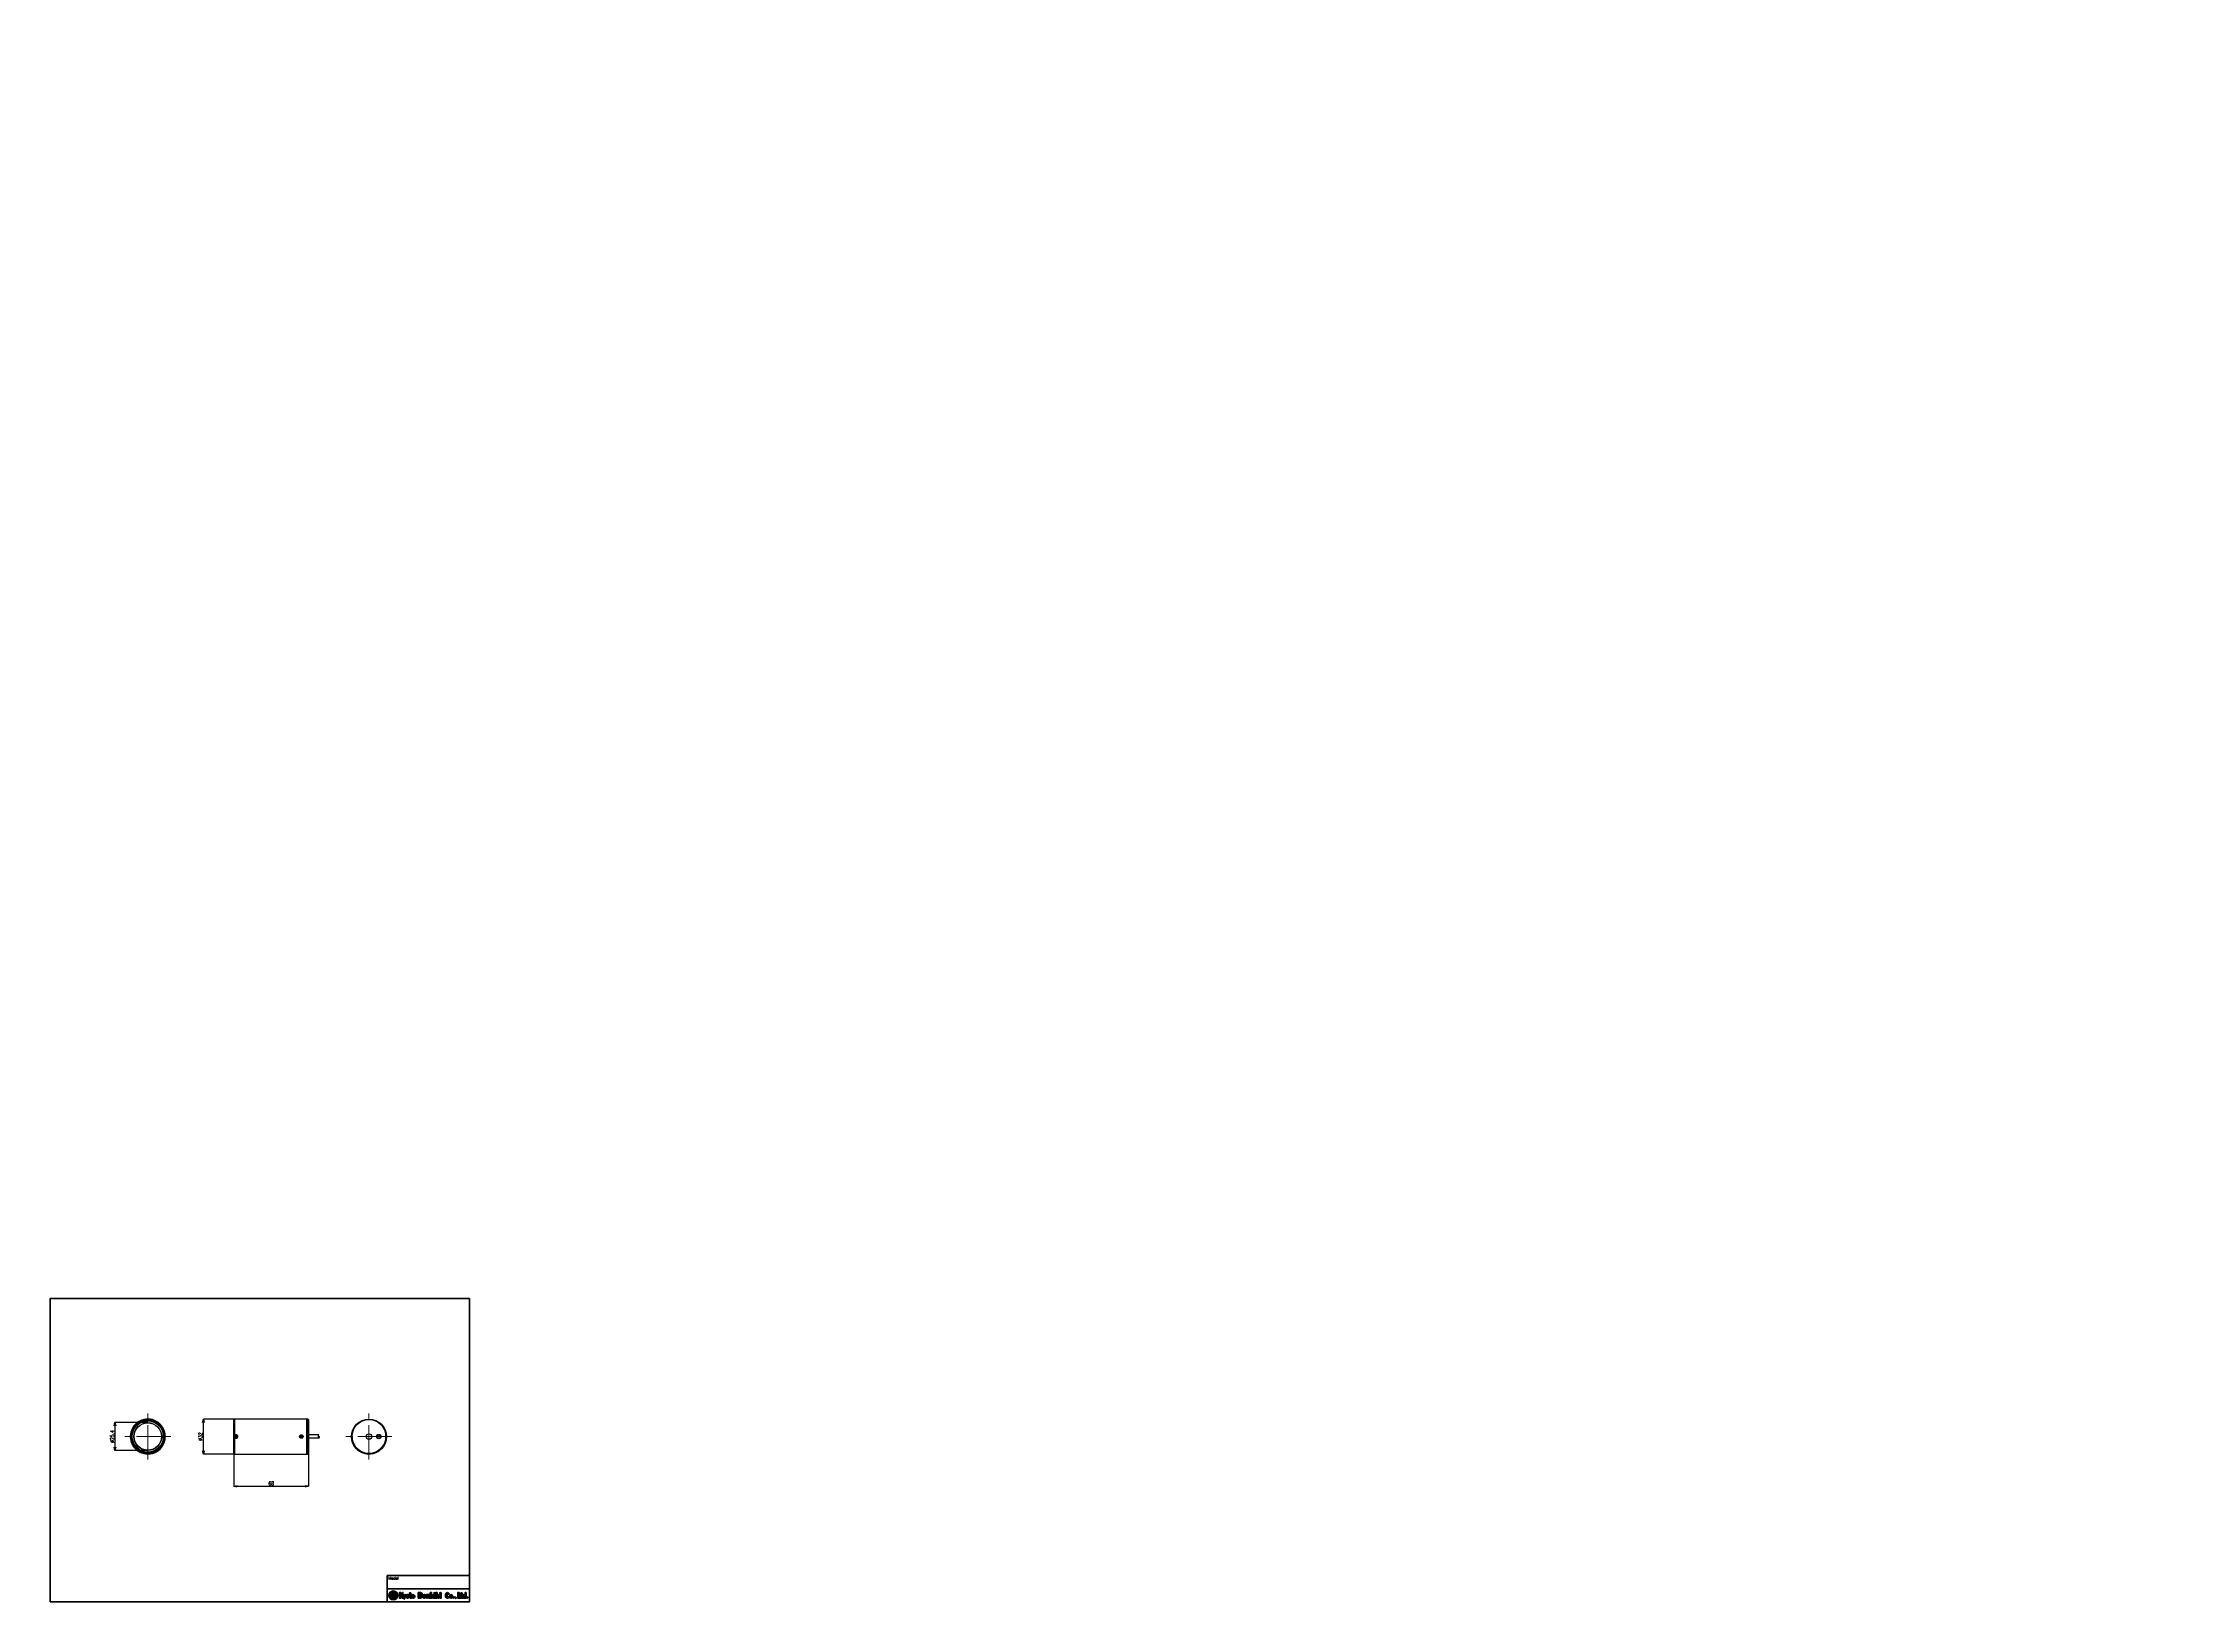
# Paper-space layout 'A3_1_5' of a CAD drawing. Header units: millimetres. Extents: x 0 to 392, y 0 to 286.
# The model-space entities are those that its viewports show. They can reach past a viewport. Long polylines and large blocks are cut down to what shows.
import ezdxf

# ---------------------------------------------------------------- set-up
doc = ezdxf.new("R2010")
doc.units = ezdxf.units.MM
doc.linetypes.add('CENTER', pattern=[2, 1.25, -0.25, 0.25, -0.25])
doc.layers.get('0').update_dxf_attribs({"lineweight": 30})
doc.layers.get('Defpoints').update_dxf_attribs({"lineweight": 9})
for name, color, linetype, lineweight in [('2KD_寸法１', 7, 'Continuous', 15), ('AUX', 7, 'Continuous', 40), ('PINOFF', 6, 'Continuous', 9)]:
    doc.layers.add(name, color=color, linetype=linetype, lineweight=lineweight)
doc.layers.get('PINOFF').freeze()
doc.styles.add('SLDTEXTSTYLE0', font='TXT', dxfattribs={"width": 0.7, "bigfont": 'bigfont'})
doc.styles.get("Standard").update_dxf_attribs({"font": 'simplex.shx', "width": 0.8, "bigfont": 'extfont.shx'})
doc.dimstyles.new('SLDDIMSTYLE0', dxfattribs={"dimtxt": 3.5, "dimasz": 3, "dimexe": 0, "dimexo": 0.0625, "dimgap": 0.875, "dimtad": 3, "dimdec": 4, "dimrnd": 1e-09, "dimzin": 12, "dimdsep": 46, "dimtxsty": 'SLDTEXTSTYLE0', "dimblk1": 'OPEN30', "dimblk2": 'OPEN30', "dimsah": 1, "dimcen": 0.09, "dimadec": 0, "dimazin": 3, "dimtfac": 1, "dimtdec": 4, "dimtofl": 0, "dimtmove": 0, "dimatfit": 3, "dimldrblk": 'OPEN30', "dimfxl": 1, "dimfrac": 2, "dimtolj": 1, "dimtzin": 12, "dimarcsym": 0})
doc.dimstyles.new('SLDDIMSTYLE1', dxfattribs={"dimtxt": 3.5, "dimasz": 3, "dimexe": 0, "dimexo": 0.0625, "dimgap": 0.875, "dimtad": 3, "dimdec": 4, "dimrnd": 1e-09, "dimzin": 12, "dimdsep": 46, "dimtxsty": 'SLDTEXTSTYLE0', "dimblk1": 'OPEN30', "dimblk2": 'OPEN30', "dimsah": 1, "dimcen": 0.09, "dimadec": 0, "dimazin": 3, "dimtfac": 1, "dimtdec": 4, "dimtmove": 0, "dimatfit": 0, "dimldrblk": 'OPEN30', "dimfxl": 1, "dimfrac": 2, "dimtolj": 1, "dimtzin": 12, "dimarcsym": 0})

# ---------------------------------------------------------------- blocks, each defined once
blk = doc.blocks.new('A$C58A435ED')
h = blk.add_hatch(color=256)
edge = h.paths.add_edge_path()
edge.add_ellipse((3.8, 4.2), major_axis=(2.36, 2.72), ratio=0.381944, start_angle=36.9142, end_angle=132.4984, ccw=False)
edge.add_arc((4.7, 6.4), 0.75, 47.7163, 192.9195, ccw=False)
edge.add_ellipse((3.8, 4.2), major_axis=(2.36, 2.72), ratio=0.381944, start_angle=355.1193, end_angle=374.4019, ccw=False)
edge.add_ellipse((4.2, 3.8), major_axis=(2.36, 2.72), ratio=0.381944, start_angle=320.8704, end_angle=364.8807, ccw=False)
edge.add_arc((4, -35.9), 40.1, 84.2752, 86.8987, ccw=False)
edge.add_arc((4, 4), 4, 0, 180)
edge.add_arc((4, -35.9), 40.1, 92.8389, 95.7248, ccw=False)
h = blk.add_hatch(color=256)
edge = h.paths.add_edge_path()
edge.add_arc((4, 4), 4, 180, 360)
edge.add_arc((4, 43.9), 40.1, 272.8389, 275.7248, ccw=False)
edge.add_ellipse((4.2, 3.8), major_axis=(2.36, 2.72), ratio=0.381944, start_angle=175.1193, end_angle=312.4984, ccw=False)
edge.add_ellipse((3.8, 4.2), major_axis=(2.36, 2.72), ratio=0.381944, start_angle=140.8704, end_angle=184.8807, ccw=False)
edge.add_arc((4, 43.9), 40.1, 264.2752, 266.8987, ccw=False)
h = blk.add_hatch(color=256)
edge = h.paths.add_edge_path(flags=17)
edge.add_ellipse((4.2, 3.8), major_axis=(2.36, 2.72), ratio=0.381944, start_angle=130.1847, end_angle=175.1193)
edge.add_ellipse((3.8, 4.2), major_axis=(2.36, 2.72), ratio=0.381944, start_angle=184.8807, end_angle=296.5044)
edge.add_arc((4, 43.9), 40.1, 267.8758, 271.7647, ccw=False)
h = blk.add_hatch(color=256)
edge = h.paths.add_edge_path(flags=17)
edge.add_ellipse((3.8, 4.2), major_axis=(2.36, 2.72), ratio=0.381944, start_angle=310.1847, end_angle=355.1193)
edge.add_ellipse((4.2, 3.8), major_axis=(2.36, 2.72), ratio=0.381944, start_angle=364.8807, end_angle=376.9173)
edge.add_arc((4.6, 6.4), 0.783, -118.932, 3.6503, ccw=False)
edge.add_ellipse((4.2, 3.8), major_axis=(2.36, 2.72), ratio=0.381944, start_angle=39.809, end_angle=116.5044)
edge.add_arc((4, -35.9), 40.1, 87.8758, 91.7647, ccw=False)
blk.add_circle((4, 4), 4)
for centre, radius, start, end in [((4, -35.9), 40.1, 92.8389, 95.7248), ((4, 43.9), 40.1, 264.2752, 266.8987), ((4, 43.9), 40.1, 267.8758, 271.7647), ((4, -35.9), 40.1, 87.8758, 91.7647), ((4.7, 6.4), 0.75, 46.1932, 192.9195), ((4.6, 6.4), 0.783, 241.068, 3.6503), ((4, 43.9), 40.1, 272.8389, 275.7248), ((4, -35.9), 40.1, 84.2752, 86.8987)]:
    blk.add_arc(centre, radius, start, end)
for centre, start_param, end_param in [((3.8, 4.2), 2.009737, 4.900602), ((4.2, 3.8), 1.88285, 5.049036), ((3.8, 4.2), 1.10042, 1.907443), ((4.2, 3.8), 1.14108, 1.759009), ((3.8, 4.2), 5.024443, 6.875096), ((4.2, 3.8), 5.15133, 6.96942)]:
    blk.add_ellipse(centre, major_axis=(2.36, 2.72), ratio=0.381944, start_param=start_param, end_param=end_param)
blk = doc.blocks.new('A$C7F8063EA')
for points in [[(2.4, 4.8), (3.4, 6.2), (2.9, 6.2), (1.3, 4.1), (1.3, 6.2), (0, 6.2), (0, 1.1), (1.3, 1.1), (1.3, 3.4), (1.5, 3.7), (2.6, 1.1), (4.1, 1.1)], [(4.5, 1.1), (4.1, 0), (4.4, 0), (6.2, 4.4), (5.8, 4.4), (5.2, 2.8), (4.5, 4.4), (3.4, 4.4)], [(28.2, 6.2), (28.2, 1.1), (29.4, 1.1), (29.4, 2.6), (29.5, 2.8), (30.3, 1.1), (31.3, 1.1), (30.2, 3.3), (31.3, 4.2), (31.1, 4.4), (29.4, 3), (29.4, 6.2)], [(31.8, 4.2), (31.8, 1.1), (32.9, 1.1), (32.9, 4.2)], [(33.4, 6.2), (33.4, 1.1), (34.5, 1.1), (34.5, 2.6), (34.7, 2.8), (35.5, 1.1), (36.5, 1.1), (35.4, 3.3), (36.5, 4.2), (36.3, 4.4), (34.5, 3), (34.5, 6.2)], [(37.2, 4.2), (37.2, 1.1), (38.3, 1.1), (38.3, 4.2)], [(53.4, 6.2), (53.4, 1.1), (54.7, 1.1), (56.3, 1.1), (56.3, 1.4), (54.7, 1.4), (54.7, 6.2)]]:
    blk.add_hatch(color=256).paths.add_polyline_path(points)
h = blk.add_hatch(color=256)
h.paths.add_polyline_path([(6, 2.5, 0.993056), (8.9, 2.5), (8.9, 2.9, 1.006911), (6, 2.9)])
h.paths.add_polyline_path([(7.1, 3.9, -1.045169), (7.8, 3.9), (7.8, 1.6, -1.045169), (7.1, 1.6)], flags=16)
h = blk.add_hatch(color=256)
edge = h.paths.add_edge_path()
edge.add_line((9.4, 4.2), (9.4, 1.8))
edge.add_ellipse((10, 1.8), major_axis=(0, 0.709), ratio=0.902288, start_angle=90, end_angle=180)
edge.add_line((10, 1.1), (11, 1.1))
edge.add_line((11, 1.1), (11, 1.4))
edge.add_ellipse((11, 1.9), major_axis=(0, -0.528), ratio=0.918034, start_angle=270, end_angle=360, ccw=False)
edge.add_line((10.5, 1.9), (10.5, 4.2))
edge.add_line((10.5, 4.2), (10.9, 4.2))
edge.add_line((10.9, 4.2), (10.9, 4.6))
edge.add_line((10.9, 4.6), (10.5, 4.6))
edge.add_line((10.5, 4.6), (10.5, 5.8))
edge.add_line((10.5, 5.8), (9.4, 5.8))
edge.add_line((9.4, 5.8), (9.4, 4.6))
edge.add_line((9.4, 4.6), (9.1, 4.6))
edge.add_line((9.1, 4.6), (9.1, 4.2))
edge.add_line((9.1, 4.2), (9.4, 4.2))
h = blk.add_hatch(color=256)
h.paths.add_polyline_path([(12.7, 4.4), (12.6, 4.4, 0.412198), (11.2, 2.9), (11.2, 2.5, 0.993056), (14.1, 2.5), (14.1, 2.9, 0.416232)])
h.paths.add_polyline_path([(12.3, 3.9, -1.045169), (13, 3.9), (13, 1.6, -1.045169), (12.3, 1.6)], flags=16)
h = blk.add_hatch(color=256)
edge = h.paths.add_edge_path()
edge.add_line((17.2, 1.1), (19.3, 1.1))
edge.add_ellipse((19.3, 3), major_axis=(0, -1.92), ratio=0.930559, start_angle=0, end_angle=90)
edge.add_line((21.1, 3), (21.1, 4.2))
edge.add_ellipse((19.3, 4.2), major_axis=(0, 1.92), ratio=0.930559, start_angle=270, end_angle=360)
edge.add_line((19.3, 6.2), (17.2, 6.2))
edge.add_line((17.2, 6.2), (17.2, 1.1))
edge = h.paths.add_edge_path(flags=16)
edge.add_line((18.3, 5.8), (19.1, 5.8))
edge.add_ellipse((19.1, 5.1), major_axis=(0, 0.7), ratio=0.929746, start_angle=270, end_angle=359.8389, ccw=False)
edge.add_line((19.8, 5.1), (19.8, 2.1))
edge.add_ellipse((19.1, 2.1), major_axis=(0, -0.7), ratio=0.929746, start_angle=0.1611, end_angle=90, ccw=False)
edge.add_line((19.1, 1.4), (18.3, 1.4))
edge.add_line((18.3, 1.4), (18.3, 5.8))
h = blk.add_hatch(color=256)
edge = h.paths.add_edge_path()
edge.add_line((22.9, 4.4), (22.9, 4.4))
edge.add_arc((22.9, 2.9), 1.46, 90.3946, 180)
edge.add_line((21.4, 2.9), (21.4, 2.5))
edge.add_arc((22.9, 2.5), 1.46, 180.2595, 269.3397)
edge.add_line((22.9, 1.1), (22.9, 1.1))
edge.add_arc((22.9, 2.5), 1.46, 270.6603, 354.2194)
edge.add_line((24.3, 2.4), (24.1, 2.4))
edge.add_ellipse((22.9, 2.4), major_axis=(-1.2, 0), ratio=0.941657, start_angle=90.1774, end_angle=180, ccw=False)
edge.add_arc((22.9, 1.6), 0.325, 180, 276.5641, ccw=False)
edge.add_line((22.5, 1.6), (22.5, 2.7))
edge.add_line((22.5, 2.7), (24.3, 2.7))
edge.add_line((24.3, 2.7), (24.3, 2.9))
edge.add_arc((22.9, 2.9), 1.46, 359.2107, 449.6054)
h.paths.add_polyline_path([(22.5, 3.1), (22.5, 3.9, -1.045169), (23.2, 3.9), (23.2, 3.1)], flags=16)
h = blk.add_hatch(color=256)
edge = h.paths.add_edge_path()
edge.add_line((24.7, 4.4), (24.7, 1.1))
edge.add_line((24.7, 1.1), (25.8, 1.1))
edge.add_line((25.8, 1.1), (25.8, 3.7))
edge.add_ellipse((26.2, 3.7), major_axis=(0.377, 0.217), ratio=0.907884, start_angle=60.0645, end_angle=150.0645, ccw=False)
edge.add_ellipse((26.2, 3.7), major_axis=(0, 0.404), ratio=0.965673, start_angle=270, end_angle=360, ccw=False)
edge.add_line((26.6, 3.7), (26.6, 1.1))
edge.add_line((26.6, 1.1), (27.7, 1.1))
edge.add_line((27.7, 1.1), (27.7, 3.4))
edge.add_ellipse((26.8, 3.4), major_axis=(0, 1.05), ratio=0.925613, start_angle=270, end_angle=360)
edge.add_ellipse((26.8, 4), major_axis=(-0.975, 0), ratio=0.402759, start_angle=270, end_angle=360)
edge.add_line((25.8, 4), (25.8, 4.2))
edge.add_line((25.8, 4.2), (25.6, 4.4))
edge.add_line((25.6, 4.4), (24.7, 4.4))
h = blk.add_hatch(color=256)
edge = h.paths.add_edge_path()
edge.add_ellipse((32.3, 5.5), major_axis=(-0.803, 0), ratio=0.880683, start_angle=0, end_angle=360)
h = blk.add_hatch(color=256)
edge = h.paths.add_edge_path()
edge.add_ellipse((37.6, 5.5), major_axis=(-0.803, 0), ratio=0.880683, start_angle=0, end_angle=360)
h = blk.add_hatch(color=256)
edge = h.paths.add_edge_path()
edge.add_arc((44, 5.4), 0.402, 0, 180, ccw=False)
edge.add_line((44.4, 5.4), (44.4, 4.6))
edge.add_line((44.4, 4.6), (45.4, 4.6))
edge.add_ellipse((44, 4.6), major_axis=(0, 1.59), ratio=0.861671, start_angle=270, end_angle=360)
edge.add_ellipse((44, 4.4), major_axis=(-1.84, 0), ratio=0.958258, start_angle=270, end_angle=360)
edge.add_line((42.2, 4.4), (42.2, 2.8))
edge.add_ellipse((44, 2.8), major_axis=(-1.84, 0), ratio=0.958258, start_angle=0, end_angle=90)
edge.add_ellipse((44, 2.6), major_axis=(0, -1.59), ratio=0.859541, start_angle=0, end_angle=90)
edge.add_line((45.4, 2.6), (45.1, 2.6))
edge.add_line((45.1, 2.6), (45.1, 2.1))
edge.add_ellipse((44.5, 2.1), major_axis=(0, -0.689), ratio=0.905354, start_angle=0, end_angle=90, ccw=False)
edge.add_line((44.5, 1.4), (44.1, 1.4))
edge.add_ellipse((44.1, 1.9), major_axis=(0, 0.516), ratio=0.975773, start_angle=90, end_angle=180, ccw=False)
edge.add_line((43.6, 1.9), (43.6, 5.4))
h = blk.add_hatch(color=256)
h.paths.add_polyline_path([(45.7, 2.5, 0.409357), (47.2, 1.1), (47.2, 1.1, 0.409404), (48.7, 2.5), (48.7, 2.9, 1.006911), (45.7, 2.9)])
h.paths.add_polyline_path([(46.9, 3.9, -1), (47.5, 3.9), (47.5, 1.6, -1), (46.9, 1.6)], flags=16)
h = blk.add_hatch(color=256)
edge = h.paths.add_edge_path()
edge.add_ellipse((49.5, 1.6), major_axis=(-0.65, 0), ratio=0.820872, start_angle=0, end_angle=360)
h = blk.add_hatch(color=256)
edge = h.paths.add_edge_path()
edge.add_ellipse((51.1, 1.6), major_axis=(-0.65, 0), ratio=0.820872, start_angle=178.569, end_angle=477.5428)
edge.add_ellipse((51.3, 1.1), major_axis=(0, -0.409), ratio=0.251102, start_angle=0, end_angle=84.6433, ccw=False)
edge.add_ellipse((51.3, 1.4), major_axis=(0, -0.72), ratio=0.731271, start_angle=0, end_angle=90)
edge.add_ellipse((51.7, 1.4), major_axis=(0, 0.202), ratio=0.432391, start_angle=270, end_angle=339.5604)
edge.add_ellipse((51.7, 1.4), major_axis=(0, 0.202), ratio=0.432391, start_angle=339.5604, end_angle=340.2548, ccw=False)
h = blk.add_hatch(color=256)
edge = h.paths.add_edge_path()
edge.add_line((56, 4.2), (56.3, 4.2))
edge.add_line((56.3, 4.2), (56.3, 1.8))
edge.add_ellipse((57, 1.8), major_axis=(0, 0.709), ratio=0.902288, start_angle=90, end_angle=180)
edge.add_line((57, 1.1), (58, 1.1))
edge.add_line((58, 1.1), (58, 1.4))
edge.add_ellipse((58, 1.9), major_axis=(0, -0.528), ratio=0.918034, start_angle=270, end_angle=360, ccw=False)
edge.add_line((57.5, 1.9), (57.5, 4.2))
edge.add_line((57.5, 4.2), (57.8, 4.2))
edge.add_line((57.8, 4.2), (57.8, 4.6))
edge.add_line((57.8, 4.6), (57.5, 4.6))
edge.add_line((57.5, 4.6), (57.5, 5.8))
edge.add_line((57.5, 5.8), (56.3, 5.8))
edge.add_line((56.3, 5.8), (56.3, 4.6))
edge.add_line((56.3, 4.6), (56, 4.6))
edge.add_line((56, 4.6), (56, 4.2))
h = blk.add_hatch(color=256)
edge = h.paths.add_edge_path()
edge.add_line((61, 6.2), (60, 6.2))
edge.add_line((60, 6.2), (60, 4))
edge.add_ellipse((59.4, 3.2), major_axis=(0, -1.25), ratio=0.700546, start_angle=140.5626, end_angle=180)
edge.add_line((59.4, 4.4), (59, 4.4))
edge.add_ellipse((59, 3.2), major_axis=(0, -1.25), ratio=0.700546, start_angle=180, end_angle=270)
edge.add_line((58.1, 3.2), (58.1, 2.3))
edge.add_ellipse((59, 2.3), major_axis=(0, 1.25), ratio=0.700546, start_angle=90, end_angle=180)
edge.add_line((59, 1.1), (59.4, 1.1))
edge.add_ellipse((59.4, 2.3), major_axis=(0, 1.25), ratio=0.700546, start_angle=180, end_angle=219.4374)
edge.add_line((60, 1.5), (60, 1.1))
edge.add_line((60, 1.1), (61, 1.1))
edge.add_line((61, 1.1), (61, 6.2))
h.paths.add_polyline_path([(60, 1.7, -1), (59.2, 1.7), (59.2, 3.8, -1), (60, 3.8)], flags=16)
h = blk.add_hatch(color=256)
edge = h.paths.add_edge_path()
edge.add_ellipse((62, 1.7), major_axis=(-0.582, 0), ratio=0.959913, start_angle=0, end_angle=360)
for p, q in [((0, 6.2), (1.3, 6.2)), ((0, 1.1), (1.3, 1.1)), ((2.9, 6.2), (1.3, 4.1)), ((1.5, 3.7), (1.3, 3.4)), ((2.6, 1.1), (1.5, 3.7)), ((3.4, 6.2), (2.4, 4.8)), ((4.1, 1.1), (2.4, 4.8)), ((4.1, 1.1), (2.6, 1.1)), ((2.9, 6.2), (3.4, 6.2)), ((3.4, 4.4), (4.5, 1.1)), ((3.4, 4.4), (4.5, 4.4)), ((3.4, 4.4), (4.5, 4.4)), ((4.1, 0), (4.5, 1.1)), ((4.1, 0), (4.4, 0)), ((4.4, 0), (6.2, 4.4)), ((4.5, 4.4), (5.2, 2.8)), ((5.2, 2.8), (5.8, 4.4)), ((5.8, 4.4), (6.2, 4.4)), ((6, 2.9), (6, 2.5)), ((8.9, 2.9), (8.9, 2.5)), ((9.1, 4.6), (9.1, 4.2)), ((9.1, 4.6), (9.1, 4.2)), ((9.1, 4.2), (9.4, 4.2)), ((9.1, 4.2), (9.4, 4.2)), ((9.4, 5.8), (10.5, 5.8)), ((9.4, 5.8), (9.4, 4.6)), ((9.4, 4.2), (9.4, 1.8)), ((10, 1.1), (11, 1.1)), ((11, 1.1), (10, 1.1)), ((10.5, 5.8), (10.5, 4.6)), ((10.5, 4.2), (10.9, 4.2)), ((10.5, 4.2), (10.9, 4.2)), ((10.5, 4.2), (10.5, 1.9)), ((11, 1.4), (11, 1.1)), ((11, 1.4), (11, 1.1)), ((11, 1.1), (11, 1.1)), ((11.2, 2.9), (11.2, 2.5)), ((12.6, 4.4), (12.7, 4.4)), ((12.7, 1.1), (12.7, 1.1)), ((14.1, 2.9), (14.1, 2.5)), ((17.2, 6.2), (19.3, 6.2)), ((17.2, 1.1), (17.2, 6.2)), ((17.2, 1.1), (17.2, 6.2)), ((17.2, 6.2), (19.3, 6.2)), ((17.2, 1.1), (19.3, 1.1)), ((17.2, 1.1), (19.3, 1.1)), ((18.3, 5.8), (18.3, 1.4)), ((18.3, 1.4), (18.3, 5.8)), ((18.3, 5.8), (19.1, 5.8)), ((18.3, 1.4), (19.1, 1.4)), ((19.8, 5.1), (19.8, 2.1)), ((21.1, 4.2), (21.1, 3)), ((21.4, 2.9), (21.4, 2.5)), ((22.5, 3.1), (23.2, 3.1)), ((22.5, 2.7), (24.3, 2.7)), ((22.9, 4.4), (22.9, 4.4)), ((22.9, 1.1), (22.9, 1.1)), ((22.9, 1.1), (22.9, 1.1)), ((24.1, 2.4), (24.3, 2.4)), ((24.3, 2.9), (24.3, 2.7)), ((24.7, 4.4), (25.6, 4.4)), ((24.7, 1.1), (24.7, 4.4)), ((24.7, 4.4), (25.6, 4.4)), ((24.7, 4.4), (25.6, 4.4)), ((24.7, 1.1), (24.7, 4.4)), ((24.7, 4.4), (25.6, 4.4)), ((24.7, 1.1), (25.8, 1.1)), ((24.7, 1.1), (25.8, 1.1)), ((25.8, 4.2), (25.6, 4.4)), ((25.8, 4.2), (25.6, 4.4)), ((25.8, 4), (25.8, 4.2)), ((25.8, 4), (25.8, 4.2)), ((25.8, 4.2), (25.8, 4)), ((25.8, 1.1), (25.8, 3.7)), ((25.8, 1.1), (25.8, 3.7)), ((26.6, 1.1), (26.6, 3.7)), ((26.6, 1.1), (26.6, 3.7)), ((26.6, 1.1), (27.7, 1.1)), ((26.6, 1.1), (27.7, 1.1)), ((27.7, 1.1), (27.7, 3.4)), ((27.7, 1.1), (27.7, 3.4)), ((28.2, 6.2), (29.4, 6.2)), ((28.2, 6.2), (28.2, 1.1)), ((29.4, 6.2), (28.2, 6.2)), ((28.2, 1.1), (29.4, 1.1)), ((28.2, 1.1), (29.4, 1.1)), ((29.4, 3), (29.4, 6.2)), ((31.2, 4.4), (29.4, 3)), ((29.5, 2.8), (29.4, 2.6)), ((29.4, 1.1), (29.4, 2.6)), ((30.3, 1.1), (29.5, 2.8)), ((31.3, 4.2), (30.2, 3.3)), ((31.3, 1.1), (30.2, 3.3)), ((30.3, 1.1), (31.3, 1.1)), ((31.1, 4.4), (31.3, 4.2)), ((31.8, 1.1), (32.9, 1.1)), ((33.4, 6.2), (34.5, 6.2)), ((33.4, 6.2), (33.4, 1.1)), ((34.5, 6.2), (33.4, 6.2)), ((33.4, 1.1), (34.5, 1.1)), ((33.4, 1.1), (34.5, 1.1)), ((34.5, 3), (34.5, 6.2)), ((36.3, 4.4), (34.5, 3)), ((34.7, 2.8), (34.5, 2.6)), ((34.5, 1.1), (34.5, 2.6)), ((35.5, 1.1), (34.7, 2.8)), ((36.5, 4.2), (35.4, 3.3)), ((36.5, 1.1), (35.4, 3.3)), ((35.5, 1.1), (36.5, 1.1)), ((36.3, 4.4), (36.5, 4.2)), ((37.2, 1.1), (38.3, 1.1)), ((37.5, 6.2), (37.6, 6.2)), ((37.5, 6.2), (37.5, 6.2)), ((37.5, 4.8), (37.5, 4.8)), ((42.2, 4.4), (42.2, 4.4)), ((42.2, 4.4), (42.2, 2.8)), ((43.6, 5.4), (43.6, 1.9)), ((43.6, 5.4), (43.6, 1.9)), ((44.1, 1.4), (44.5, 1.4)), ((44.1, 1.4), (44.5, 1.4)), ((44.4, 4.6), (44.4, 5.4)), ((44.4, 4.6), (44.4, 5.4)), ((45.4, 4.6), (44.4, 4.6)), ((44.4, 4.6), (45.4, 4.6)), ((45.4, 2.6), (45.1, 2.6)), ((45.1, 2.6), (45.1, 2.1)), ((45.4, 2.6), (45.1, 2.6)), ((45.1, 2.6), (45.1, 2.1)), ((45.7, 2.9), (45.7, 2.5)), ((47.2, 1.1), (47.2, 1.1)), ((48.7, 2.9), (48.7, 2.5)), ((51.8, 1.6), (51.8, 1.6)), ((53.4, 6.2), (54.7, 6.2)), ((53.4, 1.1), (56.3, 1.1)), ((54.7, 1.4), (54.7, 2)), ((56, 4.6), (56, 4.2)), ((56, 4.6), (56, 4.2)), ((56, 4.2), (56.3, 4.2)), ((56, 4.2), (56.3, 4.2)), ((56.3, 5.8), (57.5, 5.8)), ((56.3, 5.8), (56.3, 4.6)), ((56.3, 4.2), (56.3, 1.8)), ((58, 1.1), (57, 1.1)), ((57.5, 5.8), (57.5, 4.6)), ((57.5, 4.2), (57.8, 4.2)), ((57.5, 4.2), (57.8, 4.2)), ((57.5, 4.2), (57.5, 1.9)), ((58, 1.4), (58, 1.1)), ((58, 1.4), (58, 1.1)), ((58, 1.1), (58, 1.4)), ((58.1, 3.2), (58.1, 2.4)), ((58.1, 3.2), (58.1, 2.3)), ((59.4, 4.4), (59, 4.4)), ((59, 1.1), (59.4, 1.1)), ((59.2, 3.8), (59.2, 1.7)), ((59.2, 3.8), (59.2, 1.7)), ((60, 6.2), (61, 6.2)), ((60, 6.2), (61, 6.2)), ((61, 1.1), (61, 2)), ((61, 1.1), (61, 2)), ((62, 2.2), (62, 2.2)), ((62, 1.1), (62, 1.1)), ((62.6, 1.7), (62.6, 1.7))]:
    blk.add_line(p, q)
for points in [[(1.3, 3.4), (1.3, 1.1), (0, 1.1), (0, 6.2), (1.3, 6.2), (1.3, 4.1)], [(7.1, 3.9), (7.1, 1.6)], [(7.8, 1.5), (7.8, 3.9)], [(9.1, 4.2), (9.1, 4.6), (9.4, 4.6)], [(9.1, 4.2), (9.1, 4.6), (9.4, 4.6)], [(10.5, 4.6), (10.9, 4.6), (10.9, 4.2)], [(10.5, 4.6), (10.9, 4.6), (10.9, 4.2)], [(12.3, 3.9), (12.3, 1.6)], [(13, 1.5), (13, 3.9)], [(22.5, 3.9), (22.5, 3.1)], [(22.5, 2.7), (22.5, 1.6)], [(23.2, 3.1), (23.2, 3.9)], [(46.9, 3.9), (46.9, 1.6)], [(47.5, 3.9), (47.5, 1.6)], [(54.7, 1.1), (53.4, 1.1), (53.4, 6.2), (54.7, 6.2), (54.7, 1.4)], [(54.7, 1.1), (56.3, 1.1), (56.3, 1.4), (54.7, 1.4)], [(56.3, 4.2), (56, 4.2), (56, 4.6), (56.3, 4.6)], [(56.3, 4.2), (56, 4.2), (56, 4.6), (56.3, 4.6)], [(57.5, 4.6), (57.8, 4.6), (57.8, 4.2), (57.5, 4.2)], [(57.5, 4.6), (57.8, 4.6), (57.8, 4.2), (57.5, 4.2)], [(60, 4), (60, 6.2), (61, 6.2), (61, 1.1), (60, 1.1), (60, 1.5)], [(60, 4), (60, 6.2), (61, 6.2), (61, 1.1), (60, 1.1), (60, 1.5)], [(60, 1.7), (60, 3.8)], [(60, 1.7), (60, 3.8)]]:
    blk.add_lwpolyline(points)
for points in [[(31.8, 4.2), (32.9, 4.2), (32.9, 1.1), (31.8, 1.1)], [(37.2, 4.2), (38.3, 4.2), (38.3, 1.1), (37.2, 1.1)]]:
    blk.add_lwpolyline(points, close=True)
for centre, radius, start, end in [((7.5, 2.9), 1.46, 359.2107, 180), ((7.5, 2.5), 1.46, 179.5961, 359.6054), ((7.5, 3.9), 0.325, 354.9391, 180), ((7.5, 1.6), 0.325, 180, 5.0609), ((12.6, 2.9), 1.46, 359.2107, 180), ((12.6, 2.5), 1.46, 179.5961, 359.6054), ((12.6, 3.9), 0.325, 354.9391, 180), ((12.6, 1.6), 0.325, 180, 5.0609), ((22.9, 2.9), 1.46, 359.2107, 180), ((22.9, 2.5), 1.46, 179.7405, 354.2194), ((22.9, 3.9), 0.325, 354.9391, 180), ((22.9, 1.6), 0.325, 180, 273.149), ((44, 5.4), 0.402, 0, 180), ((47.2, 2.9), 1.46, 359.2107, 180), ((47.2, 2.5), 1.46, 179.5961, 359.6054), ((47.2, 3.9), 0.325, 0, 180), ((47.2, 1.6), 0.325, 180, 360), ((59.6, 3.8), 0.411, 0, 180), ((59.6, 1.7), 0.411, 180, 0)]:
    blk.add_arc(centre, radius, start, end)
for centre, major_axis, ratio, start_param, end_param in [((10, 1.8), (0, 0.709), 0.902288, 1.570796, 3.141593), ((11, 1.9), (0, -0.528), 0.918034, 4.712389, 6.283185), ((19.1, 5.1), (0, 0.7), 0.929746, 4.712389, 6.280162), ((19.3, 4.2), (0, 1.92), 0.930559, 4.712389, 6.283185), ((22.9, 2.4), (-1.2, 0), 0.941657, 1.573713, 3.141593), ((26.8, 4), (-0.975, 0), 0.402759, 4.712389, 6.283185), ((26.2, 3.7), (0, 0.404), 0.965673, 4.712389, 6.283185), ((26.8, 3.4), (0, 1.05), 0.925613, 4.712389, 6.283185), ((44, 4.4), (-1.84, 0), 0.958258, 4.712389, 6.283185), ((44.1, 1.9), (0, 0.516), 0.975773, 1.570796, 3.141593), ((44, 4.6), (0, 1.59), 0.861671, 4.712389, 6.283185), ((44, 2.6), (0, -1.59), 0.859541, 0, 1.570796), ((44.5, 2.1), (0, -0.689), 0.905354, 0, 1.570796), ((51.1, 1.6), (-0.65, 0), 0.820872, 3.11117, 8.258473), ((51.3, 1.4), (0, -0.72), 0.731271, 0, 1.570796), ((51.3, 1.1), (0, -0.409), 0.251102, 0, 1.547256), ((51.7, 1.4), (0, 0.202), 0.432391, 4.712389, 5.59034), ((57, 1.8), (0, 0.709), 0.902288, 1.570796, 3.141593), ((58, 1.9), (0, -0.528), 0.918034, 4.712389, 6.283185), ((59, 3.2), (0, -1.25), 0.700546, 3.141592, 4.712389), ((59.4, 2.3), (0, 1.25), 0.700546, 3.141592, 4.006894)]:
    blk.add_ellipse(centre, major_axis=major_axis, ratio=ratio, start_param=start_param, end_param=end_param)
at = {"extrusion": (0, 0, -1)}
for centre, major_axis, ratio, start_param, end_param in [((19.1, 2.1), (0, -0.7), 0.929746, 4.712389, 6.280162), ((19.3, 3), (0, -1.92), 0.930559, 4.712389, 6.283185), ((26.2, 3.7), (0.377, 0.217), 0.907884, 3.706835, 5.194113), ((44, 2.8), (-1.84, 0), 0.958258, 4.712389, 6.283185), ((59, 2.3), (0, 1.25), 0.700546, 3.141592, 4.712389), ((59.4, 3.2), (0, -1.25), 0.700546, 3.141592, 4.006894)]:
    blk.add_ellipse(centre, major_axis=major_axis, ratio=ratio, start_param=start_param, end_param=end_param, dxfattribs=at)
for centre, major_axis, ratio in [((32.3, 5.5), (-0.803, 0), 0.880683), ((37.6, 5.5), (-0.803, 0), 0.880683), ((49.5, 1.6), (-0.65, 0), 0.820872), ((62, 1.7), (-0.582, 0), 0.959913)]:
    blk.add_ellipse(centre, major_axis=major_axis, ratio=ratio)
blk = doc.blocks.new('_Open30')
at = {"lineweight": -2}
for p, q in [((-1, 0.27), (0, 0)), ((0, 0), (-1, -0.27)), ((0, 0), (-1, 0))]:
    blk.add_line(p, q, dxfattribs=at)
blk = doc.blocks.new('*D26')
at = {"layer": '2KD_寸法１', "color": 0, "lineweight": -2}
for p, q in [((172.4, 171), (144, 171)), ((144, 142), (144, 168)), ((172.4, 139), (144, 139))]:
    blk.add_line(p, q, dxfattribs=at)
at = {"layer": 'Defpoints', "color": 0}
for p in [(144, 171), (172.5, 171), (172.5, 139)]:
    blk.add_point(p, dxfattribs=at)
at = {"layer": '2KD_寸法１', "color": 0, "lineweight": -2, "xscale": 3, "yscale": 3, "zscale": 3}
for p, rotation in [((144, 171), 90), ((144, 139), 270)]:
    blk.add_blockref('_Open30', p, dxfattribs=dict(at, rotation=rotation))
at = {"layer": '2KD_寸法１', "color": 0, "insert": (139.6, 155), "char_height": 3.5, "attachment_point": 2, "rotation": 90, "style": 'SLDTEXTSTYLE0'}
blk.add_mtext('\\A1;%%c32', dxfattribs=at)
blk = doc.blocks.new('*D27')
at = {"layer": '2KD_寸法１', "color": 0, "lineweight": -2}
for p, q in [((172, 139.5), (172, 109.6)), ((240, 139.5), (240, 109.6)), ((175, 109.6), (237, 109.6))]:
    blk.add_line(p, q, dxfattribs=at)
at = {"layer": 'Defpoints', "color": 0}
for p in [(172, 139.5), (240, 139.5), (240, 109.6)]:
    blk.add_point(p, dxfattribs=at)
at = {"layer": '2KD_寸法１', "color": 0, "lineweight": -2, "xscale": 3, "yscale": 3, "zscale": 3, "rotation": 180}
blk.add_blockref('_Open30', (172, 109.6), dxfattribs=at)
at = {"layer": '2KD_寸法１', "color": 0, "lineweight": -2, "xscale": 3, "yscale": 3, "zscale": 3}
blk.add_blockref('_Open30', (240, 109.6), dxfattribs=at)
at = {"layer": '2KD_寸法１', "color": 0, "insert": (206, 114), "char_height": 3.5, "attachment_point": 2, "style": 'SLDTEXTSTYLE0'}
blk.add_mtext('\\A1;68', dxfattribs=at)
blk = doc.blocks.new('*D28')
at = {"layer": '2KD_寸法１', "color": 0, "lineweight": -2}
for p, q in [((93.2, 167.7), (63.3, 167.7)), ((63.3, 164.7), (63.3, 145.3)), ((93.2, 142.3), (63.3, 142.3))]:
    blk.add_line(p, q, dxfattribs=at)
at = {"layer": 'Defpoints', "color": 0}
for p in [(93.3, 167.7), (63.3, 142.3), (93.3, 142.3)]:
    blk.add_point(p, dxfattribs=at)
at = {"layer": '2KD_寸法１', "color": 0, "lineweight": -2, "xscale": 3, "yscale": 3, "zscale": 3}
for p, rotation in [((63.3, 167.7), 90), ((63.3, 142.3), 270)]:
    blk.add_blockref('_Open30', p, dxfattribs=dict(at, rotation=rotation))
at = {"layer": '2KD_寸法１', "color": 0, "insert": (59, 155), "char_height": 3.5, "attachment_point": 2, "rotation": 90, "style": 'SLDTEXTSTYLE0'}
blk.add_mtext('\\A1;%%c25.4', dxfattribs=at)
blk = doc.blocks.new('A$C10592C26')
for p, q in [((-6.5, 12.9), (-6.5, 12.9)), ((-7.9, -12.1), (-7.9, -12.1))]:
    blk.add_line(p, q)
for radius in [15.5, 14.5, 14.4, 14.2, 12.7, 12.5]:
    blk.add_circle((0, 0), radius)
for start, end in [(121.9016, 238.0984), (1.9016, 118.0984), (241.9016, 358.0984)]:
    blk.add_arc((0, 0), 16, start, end)
for points in [[(-8.5, 13.6), (-8.2, 13.7), (-7.9, 13.8), (-7.6, 14.1), (-7.5, 14.1)], [(16, 0.5), (16, 0.3), (15.9, -0.1), (16, -0.4), (16, -0.5)], [(-7.5, -14.1), (-7.7, -14), (-8, -13.8), (-8.4, -13.6), (-8.5, -13.6)]]:
    blk.add_open_spline(points, degree=3, knots=[0, 0, 0, 0, 0.703658, 1, 1, 1, 1])
blk = doc.blocks.new('A$C6110122B')
for p, q in [((-33, 0), (-33.5, -0.5)), ((33, 0), (-33, 0)), ((-33, 0), (-33, -15.5)), ((34, 0), (33, 0)), ((33, -16), (33, 0)), ((33, 0), (33, -32)), ((34.5, -0.5), (34, 0)), ((34, -16), (34, 0)), ((-33.5, -16), (-33.5, -0.5)), ((-33.5, -31.5), (-33.5, -16)), ((-33, -16.5), (-33, -32)), ((33, -32), (33, -16)), ((34, -32), (34, -16)), ((34.5, -0.5), (34.5, -16)), ((44.1, -14.5), (34.5, -14.5)), ((34.5, -16), (34.5, -31.5)), ((44.1, -17.5), (34.5, -17.5)), ((-33.5, -31.5), (-33, -32)), ((-33, -32), (33, -32)), ((33, -32), (34, -32)), ((34, -32), (34.5, -31.5))]:
    blk.add_line(p, q)
for points in [[(44, -17.5), (44, -17.4), (44, -17.4), (43.9, -17.4), (43.9, -17.4), (43.9, -17.4), (43.8, -17.3), (43.8, -17.3), (43.8, -17.3), (43.8, -17.2), (43.7, -17.2), (43.7, -17.1), (43.7, -17.1), (43.7, -17), (43.7, -17), (43.7, -16.9), (43.7, -16.8), (43.7, -16.8), (43.6, -16.7), (43.7, -16.6), (43.7, -16.6), (43.7, -16.5), (43.7, -16.4), (43.7, -16.4), (43.7, -16.3), (43.7, -16.3), (43.7, -16.2), (43.8, -16.2), (43.8, -16.1), (43.8, -16.1), (43.8, -16.1), (43.9, -16), (43.9, -16), (43.9, -16), (44, -16), (44, -16), (44, -16)], [(44, -16), (44, -15.9), (44, -15.9), (43.9, -15.8), (43.9, -15.8), (43.9, -15.7), (43.8, -15.6), (43.8, -15.5), (43.8, -15.3), (43.8, -15.2), (43.8, -15.1), (43.8, -14.9), (43.8, -14.8), (43.9, -14.7), (43.9, -14.6), (43.9, -14.6), (44, -14.5), (44, -14.5), (44, -14.5)], [(44, -16), (44.1, -16), (44.1, -16), (44.2, -16.1), (44.2, -16.1), (44.2, -16.2), (44.3, -16.3), (44.3, -16.4), (44.3, -16.6), (44.3, -16.7), (44.3, -16.8), (44.3, -17), (44.3, -17.1), (44.2, -17.2), (44.2, -17.3), (44.2, -17.3), (44.1, -17.4), (44.1, -17.4), (44, -17.5)]]:
    blk.add_lwpolyline(points)
for centre in [(-31.5, -16), (28, -16)]:
    blk.add_circle(centre, 1.1)
for points, knots in [([(-33, -15.5), (-33, -15.7), (-33.1, -16.1), (-33, -16.4), (-33, -16.5)], [0, 0, 0, 0, 0.703658, 1, 1, 1, 1]), ([(-33, -16.5), (-33, -16.5), (-32.9, -16.7), (-32.7, -17), (-32.3, -17.3), (-31.8, -17.5), (-31.3, -17.5), (-30.8, -17.4), (-30.4, -17.1), (-30.1, -16.7), (-29.9, -16.3), (-29.9, -15.8), (-30.1, -15.3), (-30.4, -14.9), (-30.8, -14.6), (-31.3, -14.5), (-31.9, -14.5), (-32.4, -14.7), (-32.8, -15.1), (-32.9, -15.3), (-33, -15.5)], [0, 0, 0, 0, 0.003633, 0.060014, 0.118437, 0.179561, 0.242843, 0.307044, 0.357944, 0.411103, 0.470698, 0.527818, 0.583776, 0.640664, 0.699946, 0.76187, 0.825597, 0.889794, 0.952992, 1, 1, 1, 1]), ([(-31.5, -15.2), (-31.6, -15.2), (-31.8, -15.2), (-32, -15.4), (-32.2, -15.6), (-32.3, -15.8), (-32.3, -16.1), (-32.2, -16.4), (-32.1, -16.6), (-31.9, -16.7), (-31.6, -16.8), (-31.3, -16.8), (-31.1, -16.7), (-30.9, -16.5), (-30.7, -16.3), (-30.7, -16), (-30.7, -15.7), (-30.9, -15.5), (-31.1, -15.3), (-31.3, -15.2), (-31.4, -15.2), (-31.5, -15.2)], [0, 0, 0, 0, 0.053632, 0.107262, 0.160945, 0.214661, 0.268321, 0.321922, 0.375554, 0.429257, 0.482962, 0.536596, 0.590196, 0.643854, 0.69757, 0.751254, 0.804866, 0.858478, 0.912162, 0.965878, 1, 1, 1, 1]), ([(29.1, -17.1), (29.2, -17), (29.4, -16.8), (29.6, -16.3), (29.6, -15.8), (29.4, -15.3), (29.1, -14.9), (28.7, -14.6), (28.2, -14.5), (27.6, -14.5), (27.1, -14.7), (26.7, -15.1), (26.4, -15.6), (26.4, -16.1), (26.5, -16.6), (26.7, -17), (27.1, -17.3), (27.6, -17.5), (28.2, -17.5), (28.7, -17.4), (29, -17.2), (29.1, -17.1)], [0, 0, 0, 0, 0.047275, 0.10033, 0.151173, 0.200952, 0.251532, 0.304227, 0.359278, 0.41595, 0.47306, 0.529304, 0.583428, 0.634966, 0.684884, 0.73502, 0.786954, 0.84129, 0.89756, 0.954667, 1, 1, 1, 1]), ([(28, -15.2), (28.1, -15.2), (28.3, -15.2), (28.5, -15.4), (28.7, -15.6), (28.8, -15.8), (28.8, -16.1), (28.7, -16.4), (28.6, -16.6), (28.4, -16.7), (28.1, -16.8), (27.8, -16.8), (27.6, -16.7), (27.4, -16.5), (27.2, -16.3), (27.2, -16), (27.2, -15.7), (27.4, -15.5), (27.6, -15.3), (27.8, -15.2), (27.9, -15.2), (28, -15.2)], [0, 0, 0, 0, 0.053629, 0.107256, 0.160938, 0.214656, 0.268314, 0.32191, 0.375538, 0.429243, 0.482949, 0.536579, 0.590174, 0.643831, 0.697548, 0.751232, 0.80484, 0.858447, 0.912131, 0.965849, 1, 1, 1, 1])]:
    blk.add_open_spline(points, degree=3, knots=knots)
blk = doc.blocks.new('A$C14AB2D7B')
for centre, radius in [((0, 0), 16), ((0, 0), 15.5), ((0, 0), 2.5), ((9, 0), 2), ((9, 0), 1.55)]:
    blk.add_circle(centre, radius)
for radius, end in [(16, 48.7478), (15.5, 47.1059)]:
    blk.add_arc((0, 0), radius, 180, end)

msp = doc.modelspace()

# ---------------------------------------------------------------- linework, layer by layer
at = {"layer": '2KD_寸法１', "color": 2, "linetype": 'CENTER'}
for p, q in [((93.2625, 134.02437), (93.2625, 176.02437)), ((295.28621, 134.02437), (295.28621, 176.02437)), ((114.2625, 155.02437), (72.2625, 155.02437)), ((316.28621, 155.02437), (274.28621, 155.02437))]:
    msp.add_line(p, q, dxfattribs=at)
at = {"layer": 'AUX', "lineweight": 70}
for p, q in [((312, 28), (312, 16)), ((312, 28), (312, 16)), ((312, 28), (312, 16)), ((312, 28), (387, 28)), ((312, 16), (312, 4)), ((312, 16), (312, 4)), ((312, 16), (312, 4)), ((312, 16), (387, 16))]:
    msp.add_line(p, q, dxfattribs=at)
msp.add_lwpolyline([(4, 4), (387, 4), (387, 281), (4, 281)], close=True, dxfattribs=at)

# ---------------------------------------------------------------- block references
for name, p in [('A$C10592C26', (93.2625, 155.02437)), ('A$C6110122B', (205.50156, 171.02437)), ('A$C14AB2D7B', (295.28621, 155.02437))]:
    msp.add_blockref(name, p)
at = {"layer": 'AUX'}
for name, p in [('A$C58A435ED', (313.5, 6)), ('A$C7F8063EA', (323, 6.38921))]:
    msp.add_blockref(name, p, dxfattribs=at)

# ---------------------------------------------------------------- texts
at = {"layer": 'AUX', "lineweight": 20}
msp.add_text('Model', height=2.5, dxfattribs=at).set_placement((313, 24.5))

# ---------------------------------------------------------------- dimensions: what is measured, and where the dimension line sits
at = {"layer": '2KD_寸法１'}
for base, p1, p2, dimstyle, picture, middle in [((63.33127, 142.32437), (93.2625, 167.72437), (93.2625, 142.32437), 'SLDDIMSTYLE1', '*D28', (63.33127, 155.02437)), ((144.00156, 171.02437), (172.50156, 139.02437), (172.50156, 171.02437), 'SLDDIMSTYLE0', '*D26', (144.00156, 155.02437))]:
    dim = msp.add_linear_dim(base=base, p1=p1, p2=p2, angle=90, text='%%c<>', dimstyle=dimstyle, dxfattribs=at)
    dim.commit()
    dim.dimension.update_dxf_attribs({"geometry": picture, "text_midpoint": middle, "dimtype": 160})
dim = msp.add_linear_dim(base=(240.00156, 109.59382), p1=(172.00156, 139.52437), p2=(240.00156, 139.52437), dimstyle='SLDDIMSTYLE0', dxfattribs=at)
dim.commit()
dim.dimension.update_dxf_attribs({"geometry": '*D27', "text_midpoint": (206.00156, 109.59382), "dimtype": 160})

psp = doc.layouts.new('A3_1_5')

# ---------------------------------------------------------------- viewports
at = {"layer": 'PINOFF', "color": 7, "lineweight": 0}
psp.add_viewport(center=(195.5, 142.5), size=(392, 286), view_center_point=(977.50007, 712.50005), view_height=1430.0001034, dxfattribs=at)

doc.saveas('drawing.dxf')
